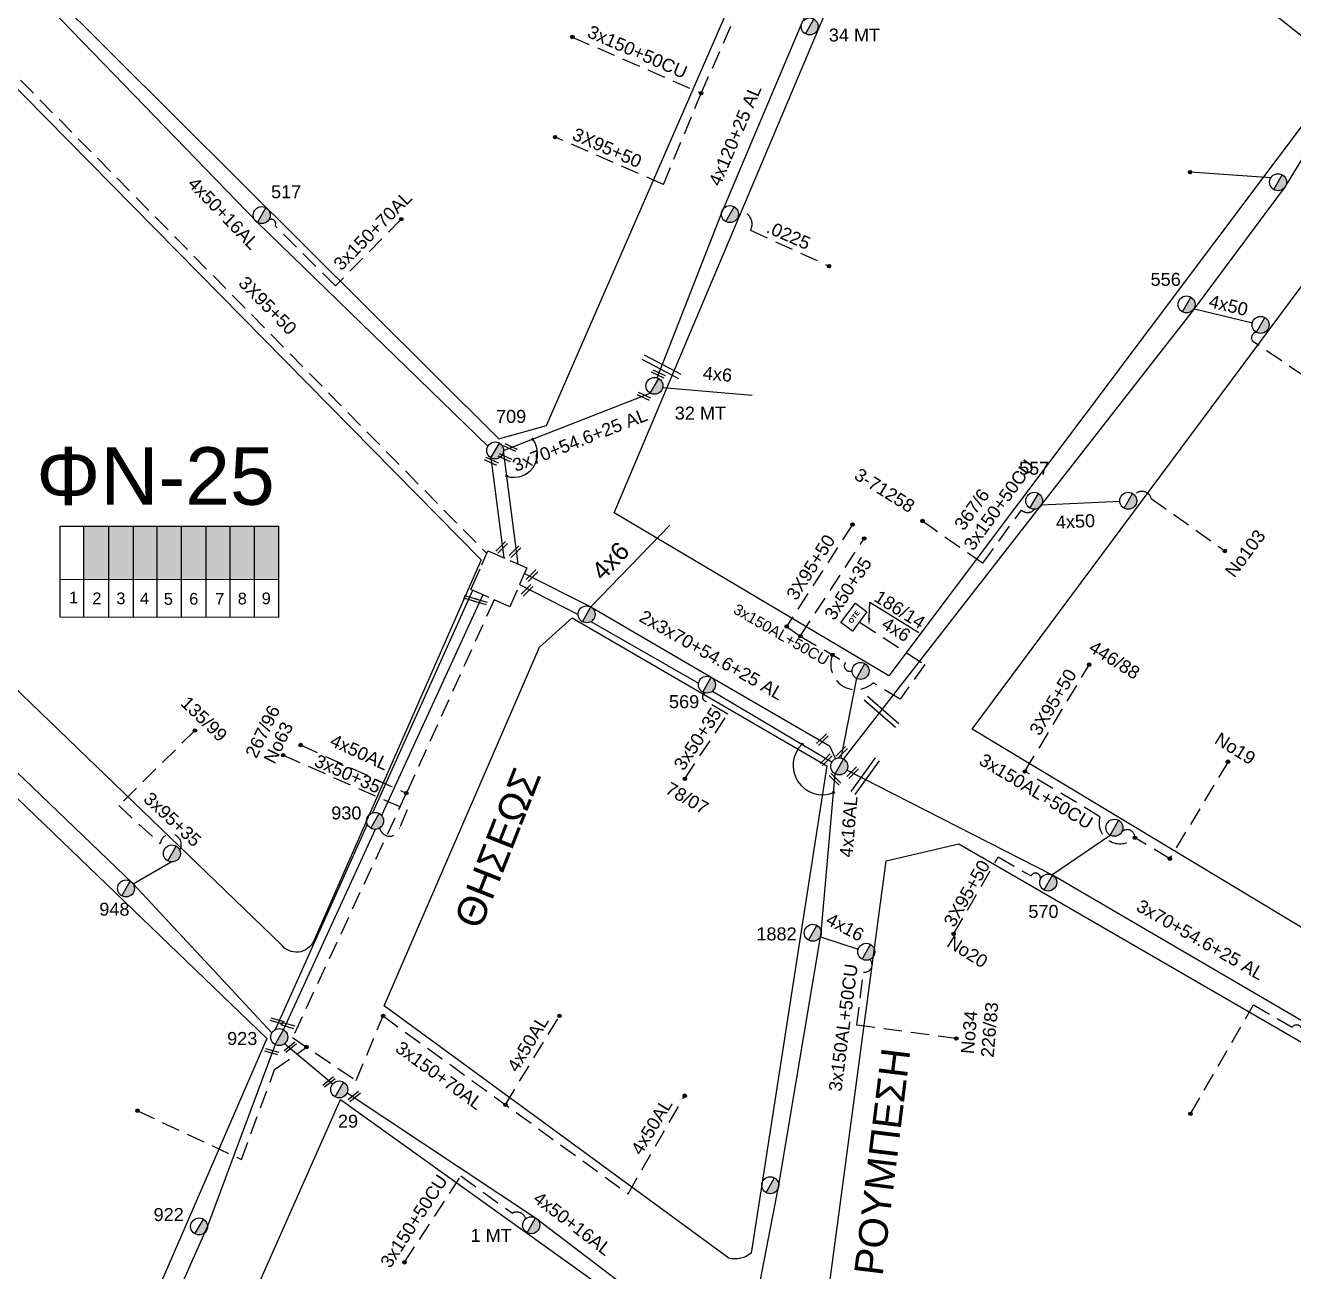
# Model space of a CAD drawing. Header units: millimetres. Extents: x 1421 to 7149, y 883 to 1925.
# Drawn here: x 5845.8 to 6022, y 1479.4 to 1652.5 of the extents above; entities that cross this region are included whole.
import ezdxf
from ezdxf import colors
from ezdxf.entities.mleader import LeaderData, LeaderLine
from ezdxf.enums import TextEntityAlignment as Align
from ezdxf.math import Vec2, Vec3

# ---------------------------------------------------------------- set-up
doc = ezdxf.new("R2010")
doc.units = ezdxf.units.MM
doc.linetypes.add('DASHED', pattern=[19.05, 12.7, -6.35])
for name, color, linetype in [('4x6', 7, 'SYN_LINE'), ('Pillar', 7, 'Continuous'), ('Pillar OTE', 7, 'Continuous'), ('Άγνωστα', 7, 'Continuous'), ('Γυμνά εναέρια ΧΤ (3Φ)   4x16AL', 7, 'Continuous'), ('Γυμνά εναέρια ΧΤ (3Φ) 4x50AL', 7, 'Continuous'), ('Γυμνά εναέρια ΧΤ και ΦΟΠ (3Φ)   4x50+16AL', 7, 'Continuous'), ('Καλωδια Χ.Τ 3x95+35', 7, 'DASHED'), ('Καλωδια Χ.Τ. 3x50+35', 7, 'Continuous'), ('Καλωδια ΧΤ  3X95+50', 7, 'Continuous'), ('Καλώδια ΧΤ   3x150+50CU', 7, 'DASHED'), ('Καλώδια ΧΤ   3x150+70AL', 7, 'DASHED'), ('Καλώδια ΧΤ   3x150AL+50CU', 7, 'DASHED'), ('Μηχανική τομή', 7, 'Continuous'), ('Περίπτερο', 7, 'Continuous'), ('Στύλος ΦΜ', 7, 'Continuous'), ('Στύλος ΦΜ @ 1', 7, 'Continuous'), ('Συνδέσεις', 7, 'Continuous'), ('Συνεστραμμένα ΧΤ   3x70+54.6+25 AL', 7, 'SYN_LINE'), ('Συνεστραμμένα ΧΤ   4x120+25 AL', 7, 'SYN_LINE'), ('Τομή', 7, 'Continuous'), ('Υπόβαθρο ΔΕΗ', 7, 'Continuous'), ('Υπόγεια Καλώδια Δικτύου ΧΤ   .15', 7, 'DASHED'), ('Υπόγεια καλώδια Παροχών ΧΤ   4x50AL', 7, 'DASHED'), ('Υπόγεια καλώδια Παροχών ΧΤ   4x6', 7, 'DASHED')]:
    doc.layers.add(name, color=color, linetype=linetype)
doc.styles.add('arial', font='ARIAL.TTF')
doc.styles.get("Standard").update_dxf_attribs({"font": 'ARIAL.TTF'})
doc.linetypes.add('SYN_LINE', pattern='A,0.5,-0.0001,["/\\/\\/\\/",Standard,S=0.1,R=0,X=0,Y=-0.05],-0.25', length=0.7501)

# ---------------------------------------------------------------- blocks, each defined once
blk = doc.blocks.new('ΥΠΑΡΧΩΝ ΤΣΙΜΕΝΤΕΝΙΟΣ ΣΤΥΛΟΣ')
at = {"layer": 'Στύλος ΦΜ'}
blk.add_hatch(color=256, dxfattribs=at).paths.add_polyline_path([(-1.29, -2.28, 0.574793), (2.62, 0, 0.268822), (1.3, 2.27)])
blk.add_line((-1.29, -2.28), (1.3, 2.27), dxfattribs=at)
blk.add_circle((0, 0), 2.62, dxfattribs=at)
at = {"layer": 'Στύλος ΦΜ', "flags": 4}
for tag, p in [('ΑΡΙΘΜΟΣ', (-4.68, 8.05)), ('ΤΥΠΟΣ', (-4.91, 3.03))]:
    blk.add_attdef(tag, p, '', height=4, dxfattribs=at)
blk = doc.blocks.new('PILLAR YPOSTATHMOU')
at = {"layer": 'Περίπτερο', "ltscale": 40}
for points in [[(540.426, 2525.117), (540.426, 2526.013), (541.511, 2526.013)], [(541.816, 2526.013), (542.907, 2526.013), (542.907, 2524.949)], [(541.586, 2523.532), (540.426, 2523.532), (540.426, 2524.862)], [(542.907, 2524.593), (542.907, 2523.532), (541.917, 2523.532)]]:
    blk.add_lwpolyline(points, dxfattribs=at)
blk = doc.blocks.new('_ΣΥΝΔΕΣΗ')
at = {"layer": 'Συνδέσεις', "linetype": 'SYN_LINE', "ltscale": 40}
blk.add_hatch(color=256, dxfattribs=at).paths.add_polyline_path([(0.5, -0.01, 1), (-0.5, -0.01, 1)])
at = {"layer": 'Συνδέσεις'}
blk.add_circle((0, -0.01), 0.5, dxfattribs=at)
blk = doc.blocks.new('ΜΗΧΑΝΙΚΗ ΤΟΜΗ')
at = {"layer": 'Μηχανική τομή', "ltscale": 40}
for p, q in [((-3.67, 1.17), (3.91, 1.17)), ((3.91, -0.38), (-3.67, -0.38))]:
    blk.add_line(p, q, dxfattribs=at)
blk = doc.blocks.new('ΤΟΜΗ')
at = {"layer": 'Τομή', "ltscale": 40}
for p, q in [((10.95, 0.22), (-12.13, 0.22)), ((10.95, -2.57), (-12.13, -2.57))]:
    blk.add_line(p, q, dxfattribs=at)
blk = doc.blocks.new('PILLAR ΟΤΕ')
at = {"layer": 'Pillar OTE', "ltscale": 40}
blk.add_lwpolyline([(-3.31, 2.02), (3.39, 2.02), (3.39, -1.99), (-3.31, -1.99)], close=True, dxfattribs=at)
at = {"layer": 'Pillar OTE', "insert": (-1.81, 0.71), "char_height": 1.3575, "width": 109.961, "attachment_point": 1}
blk.add_mtext('{\\fArial|b1|i0|c161|p34;OTE}', dxfattribs=at)

msp = doc.modelspace()

# ---------------------------------------------------------------- hatches: boundary and pattern name
at = {"layer": 'Pillar', "linetype": 'DASHED', "lineweight": -3, "ltscale": 0.2}
h = msp.add_hatch(color=1, dxfattribs=at)
h.dxf.hatch_style = 1
h.paths.add_polyline_path([(5853.98, 1575.56), (5857.37, 1575.55), (5857.37, 1582.93), (5853.98, 1582.93)])
h = msp.add_hatch(color=50, dxfattribs=at)
h.dxf.hatch_style = 1
h.paths.add_polyline_path([(5857.46, 1575.56), (5860.84, 1575.56), (5860.84, 1582.93), (5857.46, 1582.93)])
h = msp.add_hatch(color=85, dxfattribs=at)
h.dxf.hatch_style = 1
h.paths.add_polyline_path([(5860.86, 1575.48), (5864.15, 1575.48), (5864.15, 1582.85), (5860.86, 1582.85)])
h = msp.add_hatch(color=151, dxfattribs=at)
h.dxf.hatch_style = 1
h.paths.add_polyline_path([(5867.54, 1582.91), (5864.16, 1582.91), (5864.16, 1575.54), (5867.54, 1575.54)])
h = msp.add_hatch(color=5, dxfattribs=at)
h.dxf.hatch_style = 1
h.paths.add_polyline_path([(5871.06, 1582.87), (5867.62, 1582.87), (5867.62, 1575.51), (5871.06, 1575.5)])
h = msp.add_hatch(color=6, dxfattribs=at)
h.dxf.hatch_style = 1
h.paths.add_polyline_path([(5874.34, 1582.91), (5870.95, 1582.91), (5870.95, 1575.53), (5874.34, 1575.52)])
h = msp.add_hatch(color=30, dxfattribs=at)
h.dxf.hatch_style = 1
h.paths.add_polyline_path([(5877.63, 1582.92), (5874.24, 1582.92), (5874.24, 1575.54), (5877.63, 1575.54)])
h = msp.add_hatch(color=62, dxfattribs=at)
h.dxf.hatch_style = 1
h.paths.add_polyline_path([(5881.01, 1582.92), (5877.63, 1582.92), (5877.63, 1575.54), (5881.01, 1575.53)])

# ---------------------------------------------------------------- linework, layer by layer
at = {"layer": '4x6', "color": 85, "lineweight": -3, "ltscale": 15}
msp.add_lwpolyline([(5934.38, 1602.22), (5946.81, 1601.12)], dxfattribs=at)
at = {"layer": '4x6', "color": 62, "lineweight": -3, "ltscale": 20}
msp.add_lwpolyline([(5924.4, 1571.71), (5935.35, 1583.08)], dxfattribs=at)
at = {"layer": 'Pillar', "lineweight": -3, "ltscale": 40}
for points in [[(5850.65, 1570.29), (5850.65, 1582.93), (5880.99, 1582.93), (5880.99, 1570.26), (5850.65, 1570.29)], [(5853.98, 1570.29), (5853.98, 1582.93)], [(5857.42, 1570.28), (5857.42, 1582.93)], [(5860.86, 1570.28), (5860.86, 1582.93)], [(5864.16, 1570.28), (5864.16, 1582.93)], [(5867.54, 1570.27), (5867.54, 1582.93)], [(5870.94, 1570.27), (5870.94, 1582.93)], [(5874.28, 1570.27), (5874.28, 1582.93)], [(5877.67, 1570.26), (5877.67, 1582.93)], [(5850.65, 1575.57), (5880.99, 1575.54)]]:
    msp.add_lwpolyline(points, dxfattribs=at)
at = {"layer": 'Γυμνά εναέρια ΧΤ (3Φ)   4x16AL', "color": 30, "lineweight": -3, "ltscale": 0.2}
msp.add_line((5956.3, 1525.88), (5961.54, 1524.18), dxfattribs=at)
msp.add_lwpolyline([(5945.63, 1466.3), (5950.5, 1491.39), (5956.4, 1526.45), (5958.33, 1548.54)], dxfattribs=at)
at = {"layer": 'Γυμνά εναέρια ΧΤ (3Φ) 4x50AL', "color": 6, "lineweight": -3, "ltscale": 0.2}
for points in [[(6008.24, 1613.12), (6016.3, 1611.17)], [(5987, 1585.88), (5997.87, 1586.4)]]:
    msp.add_lwpolyline(points, dxfattribs=at)
at = {"layer": 'Γυμνά εναέρια ΧΤ και ΦΟΠ (3Φ)   4x50+16AL', "color": 50, "lineweight": -3, "ltscale": 0.2}
for points in [[(5910.08, 1594.03), (5878.09, 1625.12), (5839.45, 1665)], [(5910.52, 1592.43), (5912.3, 1578.55)]]:
    msp.add_lwpolyline(points, dxfattribs=at)
at = {"layer": 'Γυμνά εναέρια ΧΤ και ΦΟΠ (3Φ)   4x50+16AL', "color": 6, "lineweight": -3, "ltscale": 0.2}
msp.add_lwpolyline([(5959.49, 1550.59), (5987, 1585.88), (6008.24, 1613.12), (6020.89, 1630.13), (6030.06, 1645.18)], dxfattribs=at)
at = {"layer": 'Γυμνά εναέρια ΧΤ και ΦΟΠ (3Φ)   4x50+16AL', "color": 1, "lineweight": -3, "ltscale": 0.1}
msp.add_lwpolyline([(5880.09, 1512.56), (5860.81, 1533.27), (5839.84, 1553.34), (5822.92, 1569.68), (5802.97, 1588.7), (5794.15, 1606)], dxfattribs=at)
at = {"layer": 'Γυμνά εναέρια ΧΤ και ΦΟΠ (3Φ)   4x50+16AL', "color": 151, "lineweight": -3, "ltscale": 0.1}
for points in [[(5881.85, 1511.06), (5888.54, 1505.46)], [(5890.52, 1504.24), (5916.71, 1486.84), (5944.09, 1466)]]:
    msp.add_lwpolyline(points, dxfattribs=at)
at = {"layer": 'Καλωδια Χ.Τ 3x95+35', "color": 1, "lineweight": -3, "ltscale": 0.2}
msp.add_lwpolyline([(5869.4, 1554.56), (5858.82, 1544.12), (5864.58, 1538.79, -1.270832), (5867.29, 1537.92)], format="xyb", dxfattribs=at)
at = {"layer": 'Καλωδια Χ.Τ. 3x50+35', "color": 62, "linetype": 'DASHED', "lineweight": -3, "ltscale": 0.2}
msp.add_lwpolyline([(5953.49, 1567.64), (5962.36, 1581.22)], dxfattribs=at)
msp.add_lwpolyline([(5937.45, 1547.84), (5943.41, 1556.83), (5940.44, 1558.58), (5940.44, 1558.58, -0.690839), (5940.22, 1559.78)], format="xyb", dxfattribs=at)
at = {"layer": 'Καλωδια Χ.Τ. 3x50+35', "color": 6, "linetype": 'DASHED', "lineweight": -3, "ltscale": 0.2}
msp.add_lwpolyline([(5881.65, 1551.11), (5898.9, 1543.53), (5897.82, 1541.04, -0.839368), (5895.07, 1541.01)], format="xyb", dxfattribs=at)
at = {"layer": 'Καλωδια ΧΤ  3X95+50', "color": 133, "linetype": 'DASHED', "lineweight": -3, "ltscale": 0.2}
msp.add_line((5984.69, 1548.85), (5993.62, 1563.69), dxfattribs=at)
at = {"layer": 'Καλωδια ΧΤ  3X95+50', "color": 5, "linetype": 'DASHED', "lineweight": -3, "ltscale": 0.2}
msp.add_lwpolyline([(5839.45, 1665, 0.461352), (5839.75, 1662.26), (5834.48, 1655.75), (5909.93, 1579.14, -0.019111)], format="xyb", dxfattribs=at)
at = {"layer": 'Καλωδια ΧΤ  3X95+50', "color": 50, "linetype": 'DASHED', "lineweight": -3, "ltscale": 0.2}
msp.add_lwpolyline([(5934.48, 1630.39), (5919.43, 1636.99)], dxfattribs=at)
at = {"layer": 'Καλωδια ΧΤ  3X95+50', "color": 62, "linetype": 'DASHED', "lineweight": -3, "ltscale": 0.2}
msp.add_lwpolyline([(5960.74, 1583.16), (5951.59, 1569)], dxfattribs=at)
at = {"layer": 'Καλωδια ΧΤ  3X95+50', "color": 133, "linetype": 'DASHED', "lineweight": -3, "ltscale": 0.2}
msp.add_lwpolyline([(5974.79, 1526.28), (5980.98, 1536.98), (5985.54, 1534.35, -0.920945), (5986.83, 1533.85, -0.61679)], format="xyb", dxfattribs=at)
at = {"layer": 'Καλώδια ΧΤ   3x150+50CU', "color": 50, "lineweight": -3, "ltscale": 0.2}
for points in [[(5934.48, 1630.39), (5939.73, 1643.08), (5954.66, 1676.73)], [(5921.82, 1650.88), (5939.73, 1643.08)]]:
    msp.add_lwpolyline(points, dxfattribs=at)
at = {"layer": 'Καλώδια ΧΤ   3x150+50CU', "color": 5, "linetype": 'DASHED', "lineweight": -3, "ltscale": 0.2}
msp.add_lwpolyline([(5944.83, 1626.69, -0.599243), (5946.58, 1624.03), (5957.49, 1619.06)], format="xyb", dxfattribs=at)
at = {"layer": 'Καλώδια ΧΤ   3x150+50CU', "color": 6, "lineweight": -3, "ltscale": 0.2}
msp.add_lwpolyline([(6026.68, 1601.61), (6016.41, 1608.56, -0.639816), (6016.86, 1609.87)], format="xyb", dxfattribs=at)
at = {"layer": 'Καλώδια ΧΤ   3x150+50CU', "color": 6, "linetype": 'DASHED', "lineweight": -3, "ltscale": 0.2}
for points in [[(5999.91, 1587.26, -0.619908), (6002.23, 1586.79), (6012.48, 1579.49)], [(5970.46, 1583.66), (5978.85, 1577.78), (5984.2, 1585.17, 0.426069), (5986.05, 1585.28)]]:
    msp.add_lwpolyline(points, format="xyb", dxfattribs=at)
at = {"layer": 'Καλώδια ΧΤ   3x150+50CU', "color": 151, "lineweight": -3, "ltscale": 0.2}
msp.add_lwpolyline([(5898.5, 1480.68), (5906.34, 1492.67), (5913.5, 1487.51, -0.463847), (5915.36, 1486.72)], format="xyb", dxfattribs=at)
at = {"layer": 'Καλώδια ΧΤ   3x150+70AL', "color": 50, "lineweight": -3, "ltscale": 0.2}
msp.add_lwpolyline([(5898.06, 1625.57), (5888.9, 1616.33), (5880.54, 1624.65, 0.833966), (5879.59, 1625.41, 1.816647)], format="xyb", dxfattribs=at)
at = {"layer": 'Καλώδια ΧΤ   3x150+70AL', "color": 6, "lineweight": -3, "ltscale": 0.2}
for points in [[(5895.53, 1514.9), (5929.56, 1490.21)], [(5861.41, 1501.73), (5875.86, 1494.97), (5880.47, 1507.44), (5884.88, 1510.58)]]:
    msp.add_lwpolyline(points, dxfattribs=at)
at = {"layer": 'Καλώδια ΧΤ   3x150AL+50CU', "color": 62, "lineweight": -3, "ltscale": 0.2}
msp.add_lwpolyline([(5951.59, 1569), (5953.49, 1567.64), (5959.8, 1564.01, 0.857139), (5960.69, 1562.87)], format="xyb", dxfattribs=at)
at = {"layer": 'Καλώδια ΧΤ   3x150AL+50CU', "color": 133, "lineweight": -3, "ltscale": 0.2}
for points in [[(5999.96, 1539.66, -0.779477), (5995.12, 1542.57), (5984.69, 1548.85)], [(6012.91, 1550.21), (6004.81, 1536.74), (5999.96, 1539.66, 0.723656), (5998.1, 1540.4)], [(6007.7, 1501.31), (6016.46, 1516.44), (6021.81, 1513.34, -0.80533), (6023.18, 1512.7, 0.175937)]]:
    msp.add_lwpolyline(points, format="xyb", dxfattribs=at)
at = {"layer": 'Καλώδια ΧΤ   3x150AL+50CU', "color": 133, "linetype": 'SYN_LINE', "lineweight": -3, "ltscale": 10}
msp.add_lwpolyline([(5988.41, 1534.51), (5996.54, 1540.03)], dxfattribs=at)
at = {"layer": 'Καλώδια ΧΤ   3x150AL+50CU', "color": 30, "lineweight": -3, "ltscale": 0.2}
msp.add_lwpolyline([(5975.16, 1511.76), (5961.33, 1513.61), (5962.29, 1520.98, 0.711387), (5963.16, 1522.75)], format="xyb", dxfattribs=at)
at = {"layer": 'Συνεστραμμένα ΧΤ   3x70+54.6+25 AL', "color": 6, "lineweight": -3, "ltscale": 10}
msp.add_lwpolyline([(6018.84, 1631.3), (6007.64, 1632.1)], dxfattribs=at)
at = {"layer": 'Συνεστραμμένα ΧΤ   3x70+54.6+25 AL', "color": 85, "lineweight": -3, "ltscale": 20}
msp.add_lwpolyline([(5914.3, 1577.67), (5912.28, 1593.45), (5932.64, 1601.41)], dxfattribs=at)
at = {"layer": 'Συνεστραμμένα ΧΤ   3x70+54.6+25 AL', "color": 30, "lineweight": -3, "ltscale": 20}
msp.add_lwpolyline([(5915.16, 1576.38), (5924.4, 1571.71), (5941.1, 1561.94), (5957.54, 1552.44), (5958.38, 1550.62)], dxfattribs=at)
at = {"layer": 'Συνεστραμμένα ΧΤ   3x70+54.6+25 AL', "color": 151, "lineweight": -3, "ltscale": 20}
for points in [[(5907.96, 1574.01), (5894.07, 1543.11)], [(5893.34, 1541.5), (5880.52, 1512.99)], [(5880.53, 1510.95), (5871.16, 1485.7), (5855.18, 1449.74), (5838.42, 1417.83)]]:
    msp.add_lwpolyline(points, dxfattribs=at)
at = {"layer": 'Συνεστραμμένα ΧΤ   3x70+54.6+25 AL', "color": 206, "lineweight": -3, "ltscale": 20}
msp.add_lwpolyline([(5909.38, 1573.39), (5895.33, 1542.73)], dxfattribs=at)
at = {"layer": 'Συνεστραμμένα ΧΤ   3x70+54.6+25 AL', "color": 62, "lineweight": -3, "ltscale": 20}
for points in [[(5914.48, 1574.83), (5922.64, 1570.67)], [(5924.39, 1569.67), (5939.36, 1561.14)], [(5941.29, 1560.03), (5957.9, 1550.17)]]:
    msp.add_lwpolyline(points, dxfattribs=at)
at = {"layer": 'Συνεστραμμένα ΧΤ   3x70+54.6+25 AL', "color": 62, "lineweight": -3, "ltscale": 10}
msp.add_lwpolyline([(5961.28, 1561.8), (5959.12, 1550.73)], dxfattribs=at)
at = {"layer": 'Συνεστραμμένα ΧΤ   3x70+54.6+25 AL', "color": 133, "linetype": 'SYN_LINE', "lineweight": -3, "ltscale": 20}
msp.add_lwpolyline([(6045.8, 1499.83), (6024.84, 1513.23), (5988.51, 1534.45), (5959.96, 1549.03)], dxfattribs=at)
at = {"layer": 'Συνεστραμμένα ΧΤ   3x70+54.6+25 AL', "color": 1, "lineweight": -3, "ltscale": 20}
for points in [[(5894.45, 1540.81), (5881.7, 1513)], [(5860.81, 1533.27), (5866.08, 1536.31)]]:
    msp.add_lwpolyline(points, dxfattribs=at)
at = {"layer": 'Συνεστραμμένα ΧΤ   4x120+25 AL', "color": 5, "lineweight": -3, "ltscale": 20}
msp.add_lwpolyline([(5933.61, 1603.54), (5942.55, 1626.39), (5953.66, 1652.65), (5963.81, 1674.48)], dxfattribs=at)
at = {"layer": 'Υπόβαθρο ΔΕΗ', "lineweight": -3, "ltscale": 0.2}
for points in [[(5911.62, 1595.08), (5918.24, 1596.94), (5962.65, 1698.8, 0.394263), (5960.36, 1705.26), (5925.79, 1752.06), (5921.57, 1752.44), (5848.78, 1657.61), (5911.62, 1595.08)], [(5909.16, 1578.27), (5885.89, 1525.32, -0.580116), (5881.37, 1524.84), (5802.87, 1600.45), (5839.59, 1648.83), (5909.16, 1578.27)], [(5946.65, 1481.95, -0.241216), (5943.57, 1481.26), (5895.68, 1516.29), (5917.24, 1566.13), (5921.82, 1570.2), (5957.17, 1549.63), (5946.65, 1481.95)]]:
    msp.add_lwpolyline(points, format="xyb", dxfattribs=at)
for points in [[(5965.77, 1562.15), (5927.65, 1584.78), (5970.02, 1685.12), (5977.8, 1687.09), (6029.03, 1646.39), (5965.77, 1562.15)], [(5977.35, 1554.73), (6039.61, 1638.42), (6100.97, 1590.26), (6051.98, 1509.82), (5977.35, 1554.73)], [(5747.31, 1527.97), (5796.48, 1591.48), (5879.38, 1511.79), (5845.95, 1434.65), (5839.54, 1433.19), (5747.31, 1527.97)], [(6044.9, 1498.68), (6015.53, 1429.53), (5956.79, 1472.03), (5965.4, 1536.46), (5975.52, 1538.82), (6044.9, 1498.68)], [(5930.37, 1383.47), (5854.79, 1424.71), (5889.6, 1503.28), (5943.68, 1464.56), (5930.37, 1383.47)]]:
    msp.add_lwpolyline(points, dxfattribs=at)
at = {"layer": 'Υπόβαθρο ΔΕΗ', "lineweight": -3}
for centre, radius, start, end in [((5913.71, 1593.01), 3.29, 252.5803, 37.7991), ((5956.57, 1549.71), 4.08, 134.0238, 292.1947)]:
    msp.add_arc(centre, radius, start, end, dxfattribs=at)
at = {"layer": 'Υπόγεια Καλώδια Δικτύου ΧΤ   .15', "color": 6, "lineweight": -3, "ltscale": 0.2}
msp.add_lwpolyline([(5910.97, 1572.69), (5898.76, 1545.84), (5882.94, 1511.89), (5891.8, 1505.93), (5895.53, 1514.9)], dxfattribs=at)
at = {"layer": 'Υπόγεια καλώδια Παροχών ΧΤ   4x50AL', "color": 6, "lineweight": -3, "ltscale": 0.2}
for points in [[(5884.07, 1552.54), (5898.76, 1545.84)], [(5912.52, 1502.57), (5920.04, 1514.9)], [(5929.56, 1490.21), (5937.44, 1503.83)]]:
    msp.add_lwpolyline(points, dxfattribs=at)
at = {"layer": 'Υπόγεια καλώδια Παροχών ΧΤ   4x6', "color": 62, "lineweight": -3, "ltscale": 0.2}
msp.add_lwpolyline([(5961.8, 1569.57), (5970.77, 1563.72), (5967.38, 1558.91), (5963.61, 1561.18, -0.806239), (5957.97, 1565.06)], format="xyb", dxfattribs=at)

# ---------------------------------------------------------------- block references
at = {"lineweight": -3, "xscale": 2.374466780193768, "yscale": 2.374466780193768, "zscale": 2.374466780193768, "rotation": 336.2708118585269}
msp.add_blockref('PILLAR YPOSTATHMOU', (2321.71, -3394.96), dxfattribs=at)
at = {"layer": 'Pillar OTE', "xscale": 0.5, "yscale": 0.5, "zscale": 0.5, "rotation": 53}
msp.add_blockref('PILLAR ΟΤΕ', (5960.94, 1570.27), dxfattribs=at)
at = {"layer": 'Μηχανική τομή', "lineweight": -3}
for p, xscale, yscale, zscale, rotation in [((5933.85, 1604.16), 0.249999999997282, 0.249999999997282, 0.249999999997282, 155.1788894390162), ((5931.82, 1601.04), 0.249999999997282, 0.249999999997282, 0.249999999997282, 155.1788894390162), ((5912.51, 1592.52), 0.249999999997282, 0.249999999997282, 0.249999999997282, 155.1788894390162), ((5913.27, 1593.94), 0.249999999997282, 0.249999999997282, 0.249999999997282, 155.1788894390162), ((5910.64, 1592.02), 0.249999999997282, 0.249999999997282, 0.249999999997282, 155.1788894390162), ((5912.07, 1579.92), 0.2499999999974698, 0.2499999999974698, 0.2499999999974698, 44.78147338718721), ((5913.91, 1579.29), 0.2499999999974698, 0.2499999999974698, 0.2499999999974698, 44.78147338718721), ((5916.25, 1575.98), 0.2499999999974698, 0.2499999999974698, 0.2499999999974698, 44.78147338718721), ((5915.57, 1573.94), 0.2499999999974698, 0.2499999999974698, 0.2499999999974698, 44.78147338718721), ((5907.61, 1572.77), 0.2499999999976689, 0.2499999999976689, 0.2499999999976689, 344.1580987305092), ((5908.98, 1572.36), 0.2499999999976689, 0.2499999999976689, 0.2499999999976689, 344.1580987305092), ((5956.62, 1553.17), 0.2499999999974698, 0.2499999999974698, 0.2499999999974698, 44.78147338718721), ((5959.3, 1551.41), 0.2499999999974698, 0.2499999999974698, 0.2499999999974698, 44.78147338718721), ((5957.14, 1550.42), 0.2499999999974698, 0.2499999999974698, 0.2499999999974698, 44.78147338718721), ((5960.8, 1548.6), 0.2499999999974698, 0.2499999999974698, 0.2499999999974698, 44.78147338718721), ((5958.41, 1547.82), 0.2499999999969751, 0.2499999999969751, 0.2499999999969751, 136.147083337158), ((5880.75, 1514.1), 0.2499999999976689, 0.2499999999976689, 0.2499999999976689, 344.1580987305092), ((5882.24, 1513.49), 0.2499999999976689, 0.2499999999976689, 0.2499999999976689, 344.1580987305092), ((5880, 1509.85), 0.2499999999976689, 0.2499999999976689, 0.2499999999976689, 344.1580987305092), ((5882.68, 1510.47), 0.2499999999979674, 0.2499999999979674, 0.2499999999979674, 38.91934784076685), ((5888.05, 1505.64), 0.2499999999979674, 0.2499999999979674, 0.2499999999979674, 38.91934784076685), ((5891.56, 1503.63), 0.2499999999979674, 0.2499999999979674, 0.2499999999979674, 38.91934784076685)]:
    msp.add_blockref('ΜΗΧΑΝΙΚΗ ΤΟΜΗ', p, dxfattribs=dict(at, xscale=xscale, yscale=yscale, zscale=zscale, rotation=rotation))
at = {"layer": 'Στύλος ΦΜ @ 1', "lineweight": -3, "ltscale": 40}
ref = msp.add_blockref('ΥΠΑΡΧΩΝ ΤΣΙΜΕΝΤΕΝΙΟΣ ΣΤΥΛΟΣ', (5954.79, 1652.35), dxfattribs=dict(at, xscale=0.4499999999998181, yscale=0.4499999999998181, zscale=0.4499999999998181))
ref.add_attrib('ΑΡΙΘΜΟΣ', '34 MT', (5957.45, 1650.26), dxfattribs={"layer": 'Στύλος ΦΜ', "height": 1.8, "flags": 4})
at = {"layer": 'Στύλος ΦΜ @ 1', "lineweight": -3, "ltscale": 40, "xscale": 0.4499999999998181, "yscale": 0.4499999999998181, "zscale": 0.4499999999998181}
for p in [(6019.86, 1630.71), (5943.72, 1626.29), (6017.44, 1610.9), (5999.05, 1586.46), (5923.81, 1570.69), (5961.86, 1562.82), (5958.91, 1549.57), (5997.12, 1541.05), (5866.2, 1537.48), (5962.66, 1523.81), (5949.32, 1491.39)]:
    msp.add_blockref('ΥΠΑΡΧΩΝ ΤΣΙΜΕΝΤΕΝΙΟΣ ΣΤΥΛΟΣ', p, dxfattribs=at)
at = {"layer": 'Στύλος ΦΜ @ 1', "lineweight": -3, "ltscale": 40}
ref = msp.add_blockref('ΥΠΑΡΧΩΝ ΤΣΙΜΕΝΤΕΝΙΟΣ ΣΤΥΛΟΣ', (5878.67, 1626.15), dxfattribs=dict(at, xscale=0.4499999999998181, yscale=0.4499999999998181, zscale=0.4499999999998181))
ref.add_attrib('ΑΡΙΘΜΟΣ', '517', (5879.97, 1628.49), dxfattribs={"layer": 'Στύλος ΦΜ', "height": 1.8, "flags": 4})
ref = msp.add_blockref('ΥΠΑΡΧΩΝ ΤΣΙΜΕΝΤΕΝΙΟΣ ΣΤΥΛΟΣ', (6007.15, 1613.74), dxfattribs=dict(at, xscale=0.4499999999998181, yscale=0.4499999999998181, zscale=0.4499999999998181))
ref.add_attrib('ΑΡΙΘΜΟΣ', '556', (6002.15, 1616.32), dxfattribs={"layer": 'Στύλος ΦΜ', "height": 1.8, "flags": 4})
ref = msp.add_blockref('ΥΠΑΡΧΩΝ ΤΣΙΜΕΝΤΕΝΙΟΣ ΣΤΥΛΟΣ', (5933.23, 1602.43), dxfattribs=dict(at, xscale=0.4499999999998181, yscale=0.4499999999998181, zscale=0.4499999999998181))
ref.add_attrib('ΑΡΙΘΜΟΣ', '32 MT', (5936.05, 1597.74), dxfattribs={"layer": 'Στύλος ΦΜ', "height": 1.8, "flags": 4})
ref = msp.add_blockref('ΥΠΑΡΧΩΝ ΤΣΙΜΕΝΤΕΝΙΟΣ ΣΤΥΛΟΣ', (5911.1, 1593.45), dxfattribs=dict(at, xscale=0.4499999999998181, yscale=0.4499999999998181, zscale=0.4499999999998181))
ref.add_attrib('ΑΡΙΘΜΟΣ', '709', (5911.22, 1597.28), dxfattribs={"layer": 'Στύλος ΦΜ', "height": 1.8, "flags": 4})
ref = msp.add_blockref('ΥΠΑΡΧΩΝ ΤΣΙΜΕΝΤΕΝΙΟΣ ΣΤΥΛΟΣ', (5985.98, 1586.46), dxfattribs=dict(at, xscale=0.4499999999998181, yscale=0.4499999999998181, zscale=0.4499999999998181))
ref.add_attrib('ΑΡΙΘΜΟΣ', '557', (5983.88, 1590.08), dxfattribs={"layer": 'Στύλος ΦΜ', "height": 1.8, "flags": 4})
ref = msp.add_blockref('ΥΠΑΡΧΩΝ ΤΣΙΜΕΝΤΕΝΙΟΣ ΣΤΥΛΟΣ', (5940.52, 1560.92), dxfattribs=dict(at, xscale=0.4499999999998181, yscale=0.4499999999998181, zscale=0.4499999999998181))
ref.add_attrib('ΑΡΙΘΜΟΣ', '569', (5935.25, 1557.66), dxfattribs={"layer": 'Στύλος ΦΜ', "height": 1.8, "flags": 4})
ref = msp.add_blockref('ΥΠΑΡΧΩΝ ΤΣΙΜΕΝΤΕΝΙΟΣ ΣΤΥΛΟΣ', (5894.42, 1541.99), dxfattribs=dict(at, xscale=0.4499999999998181, yscale=0.4499999999998181, zscale=0.4499999999998181))
ref.add_attrib('ΑΡΙΘΜΟΣ', '930', (5888.33, 1542.2), dxfattribs={"layer": 'Στύλος ΦΜ', "height": 1.8, "flags": 4})
ref = msp.add_blockref('ΥΠΑΡΧΩΝ ΤΣΙΜΕΝΤΕΝΙΟΣ ΣΤΥΛΟΣ', (5987.93, 1533.43), dxfattribs=dict(at, xscale=0.4499999999998181, yscale=0.4499999999998181, zscale=0.4499999999998181))
ref.add_attrib('ΑΡΙΘΜΟΣ', '570', (5985.17, 1528.52), dxfattribs={"layer": 'Στύλος ΦΜ', "height": 1.8, "flags": 4})
ref = msp.add_blockref('ΥΠΑΡΧΩΝ ΤΣΙΜΕΝΤΕΝΙΟΣ ΣΤΥΛΟΣ', (5859.82, 1532.62), dxfattribs=dict(at, xscale=0.4499999999998181, yscale=0.4499999999998181, zscale=0.4499999999998181))
ref.add_attrib('ΑΡΙΘΜΟΣ', '948', (5856.11, 1528.83), dxfattribs={"layer": 'Στύλος ΦΜ', "height": 1.8, "flags": 4})
ref = msp.add_blockref('ΥΠΑΡΧΩΝ ΤΣΙΜΕΝΤΕΝΙΟΣ ΣΤΥΛΟΣ', (5955.22, 1526.45), dxfattribs=dict(at, xscale=0.4499999999998181, yscale=0.4499999999998181, zscale=0.4499999999998181))
ref.add_attrib('ΑΡΙΘΜΟΣ', '1882', (5947.39, 1525.4), dxfattribs={"layer": 'Στύλος ΦΜ', "height": 1.8, "flags": 4})
ref = msp.add_blockref('ΥΠΑΡΧΩΝ ΤΣΙΜΕΝΤΕΝΙΟΣ ΣΤΥΛΟΣ', (5881.11, 1511.97), dxfattribs=dict(at, xscale=0.4499999999998181, yscale=0.4499999999998181, zscale=0.4499999999998181))
ref.add_attrib('ΑΡΙΘΜΟΣ', '923', (5873.87, 1510.87), dxfattribs={"layer": 'Στύλος ΦΜ', "height": 1.8, "flags": 4})
ref = msp.add_blockref('ΥΠΑΡΧΩΝ ΤΣΙΜΕΝΤΕΝΙΟΣ ΣΤΥΛΟΣ', (5889.44, 1504.7), dxfattribs=dict(at, xscale=0.4499999999998181, yscale=0.4499999999998181, zscale=0.4499999999998181))
ref.add_attrib('ΑΡΙΘΜΟΣ', '29', (5889.26, 1499.38), dxfattribs={"layer": 'Στύλος ΦΜ', "height": 1.8, "flags": 4})
ref = msp.add_blockref('ΥΠΑΡΧΩΝ ΤΣΙΜΕΝΤΕΝΙΟΣ ΣΤΥΛΟΣ', (5869.98, 1485.66), dxfattribs=dict(at, xscale=0.4499999999998181, yscale=0.4499999999998181, zscale=0.4499999999998181))
ref.add_attrib('ΑΡΙΘΜΟΣ', '922', (5863.65, 1486.41), dxfattribs={"layer": 'Στύλος ΦΜ', "height": 1.8, "flags": 4})
ref = msp.add_blockref('ΥΠΑΡΧΩΝ ΤΣΙΜΕΝΤΕΝΙΟΣ ΣΤΥΛΟΣ', (5916.12, 1485.82), dxfattribs=dict(at, xscale=0.4499999999998181, yscale=0.4499999999998181, zscale=0.4499999999998181))
ref.add_attrib('ΑΡΙΘΜΟΣ', '1 MT', (5907.68, 1483.52), dxfattribs={"layer": 'Στύλος ΦΜ', "height": 1.8, "flags": 4})
at = {"layer": 'Συνδέσεις', "lineweight": -3}
for p, xscale, yscale, zscale in [((5921.82, 1650.89), 0.4777242751392805, 0.4777242751392805, 0.4777242751392805), ((5939.73, 1643.08), 0.4777242751392805, 0.4777242751392805, 0.4777242751392805), ((5919.43, 1636.99), 0.4777242751392805, 0.4777242751392805, 0.4777242751392805), ((6007.64, 1632.11), 0.4777242751392805, 0.4777242751392805, 0.4777242751392805), ((5898.06, 1625.58), 0.4777242751392805, 0.4777242751392805, 0.4777242751392805), ((5957.49, 1619.06), 0.4777242751392805, 0.4777242751392805, 0.4777242751392805), ((5916.31, 1595.02), 0.25, 0.25, 0.25), ((5912.74, 1589.9), 0.25, 0.25, 0.25), ((5960.74, 1583.17), 0.4777242751392805, 0.4777242751392805, 0.4777242751392805), ((5970.46, 1583.66), 0.4777242751392805, 0.4777242751392805, 0.4777242751392805), ((5962.36, 1581.22), 0.4777242751392805, 0.4777242751392805, 0.4777242751392805), ((6012.48, 1579.49), 0.4777242751392805, 0.4777242751392805, 0.4777242751392805), ((5951.59, 1569), 0.4777242751392805, 0.4777242751392805, 0.4777242751392805), ((5953.49, 1567.65), 0.4777242751392805, 0.4777242751392805, 0.4777242751392805), ((5957.97, 1565.07), 0.4777242751392805, 0.4777242751392805, 0.4777242751392805), ((5993.62, 1563.7), 0.4777242751392805, 0.4777242751392805, 0.4777242751392805), ((5869.4, 1554.57), 0.4777242751392805, 0.4777242751392805, 0.4777242751392805), ((5884.07, 1552.54), 0.4777242751392805, 0.4777242751392805, 0.4777242751392805), ((5953.74, 1552.67), 0.25, 0.25, 0.25), ((5881.65, 1551.12), 0.4777242751392805, 0.4777242751392805, 0.4777242751392805), ((6012.91, 1550.22), 0.4777242751392805, 0.4777242751392805, 0.4777242751392805), ((5984.69, 1548.85), 0.4777242751392805, 0.4777242751392805, 0.4777242751392805), ((5937.45, 1547.84), 0.4777242751392805, 0.4777242751392805, 0.4777242751392805), ((5898.76, 1545.85), 0.4777242751392805, 0.4777242751392805, 0.4777242751392805), ((5958.11, 1545.94), 0.25, 0.25, 0.25), ((5999.96, 1539.66), 0.4777242751392805, 0.4777242751392805, 0.4777242751392805), ((6004.81, 1536.75), 0.4777242751392805, 0.4777242751392805, 0.4777242751392805), ((5974.79, 1526.29), 0.4777242751392805, 0.4777242751392805, 0.4777242751392805), ((5895.53, 1514.91), 0.4777242751392805, 0.4777242751392805, 0.4777242751392805), ((5920.04, 1514.91), 0.4777242751392805, 0.4777242751392805, 0.4777242751392805), ((5975.16, 1511.77), 0.4777242751392805, 0.4777242751392805, 0.4777242751392805), ((5884.89, 1510.59), 0.4777242751392805, 0.4777242751392805, 0.4777242751392805), ((5937.44, 1503.83), 0.4777242751392805, 0.4777242751392805, 0.4777242751392805), ((5861.41, 1501.74), 0.4777242751392805, 0.4777242751392805, 0.4777242751392805), ((5912.53, 1502.57), 0.4777242751392805, 0.4777242751392805, 0.4777242751392805), ((6007.7, 1501.31), 0.4777242751392805, 0.4777242751392805, 0.4777242751392805), ((5898.5, 1480.68), 0.4777242751392805, 0.4777242751392805, 0.4777242751392805)]:
    msp.add_blockref('_ΣΥΝΔΕΣΗ', p, dxfattribs=dict(at, xscale=xscale, yscale=yscale, zscale=zscale))
at = {"layer": 'Τομή', "lineweight": -3}
for p, xscale, yscale, zscale, rotation in [((5933.92, 1604.9), 0.2500000000001305, 0.2500000000001305, 0.2500000000001305, 152.5443382110562), ((5964.46, 1557.04), 0.2500000000001508, 0.2500000000001508, 0.2500000000001508, 138.8360408009769), ((5962.67, 1547.92), 0.250000000000151, 0.250000000000151, 0.250000000000151, 233.7669350044412)]:
    msp.add_blockref('ΤΟΜΗ', p, dxfattribs=dict(at, xscale=xscale, yscale=yscale, zscale=zscale, rotation=rotation))

# ---------------------------------------------------------------- texts
at = {"lineweight": -3, "ltscale": 40, "char_height": 4, "width": 64.8866, "attachment_point": 1, "style": 'arial'}
for s, insert, rotation in [('ΘΗΣΕΩΣ', (5905.31, 1528.2), 68.4756), ('Δ. ΡΟΥΜΠΕΣΗ', (5960.11, 1472.38), 82.9871)]:
    msp.add_mtext(s, dxfattribs=dict(at, insert=insert, rotation=rotation))
at = {"layer": 'Pillar', "lineweight": -3, "ltscale": 30, "char_height": 1.63, "width": 11.2573, "attachment_point": 1}
for s, insert in [('1', (5851.9, 1573.85)), ('2', (5855.14, 1573.72)), ('3', (5858.47, 1573.72)), ('4', (5861.77, 1573.72)), ('5', (5865.07, 1573.64)), ('6', (5868.59, 1573.66)), ('7', (5872.22, 1573.66)), ('8', (5875.34, 1573.69)), ('9', (5878.67, 1573.72))]:
    msp.add_mtext(s, dxfattribs=dict(at, insert=insert))
at = {"layer": 'Άγνωστα', "lineweight": -3, "ltscale": 0.1}
for s, height, rotation, p in [('3x150+50CU', 1.8, 336.4449, (5930.88, 1648.82)), ('4x120+25 AL', 1.8, 67.0739, (5944.42, 1637.23)), ('3X95+50', 1.8, 336.3312, (5926.66, 1635.5)), ('4x50+16AL', 1.8, 314.0962, (5873.37, 1626.4)), ('3x150+70AL', 1.8, 45.2685, (5894.09, 1623.99)), ('.0225', 1.8, 336.3312, (5951.87, 1623.36)), ('3X95+50', 1.8, 314.5645, (5879.51, 1613.59)), ('4x50', 1.8, 346.4218, (6012.98, 1613.62)), ('4x6', 1.8, 354.9317, (5941.99, 1604.06)), ('3x70+54.6+25 AL', 1.8, 21.3477, (5922.87, 1594.9)), ('3x150+50CU', 1.8, 54.1158, (5981.1, 1585.9)), ('3-71258', 1.8, 328.0159, (5965.21, 1587.92)), ('367/6', 1.8, 54.1158, (5977.31, 1585.26)), ('4x50', 1.8, 2.7731, (5991.71, 1583.6)), ('No103', 1.8, 53.1007, (6015.29, 1579.16)), ('4x6', 2.5, 46.0687, (5927.1, 1578.12)), ('3X95+50', 1.8, 57.1563, (5954.93, 1577.23)), ('3x50+35', 1.8, 56.8198, (5960.11, 1574.28)), ('186/14', 1.8, 328.0159, (5967.31, 1571.36)), ('3x150AL+50CU', 1.5, 330.0693, (5950.85, 1567.88)), ('2x3x70+54.6+25 AL', 1.8, 330.3133, (5941.17, 1565.04)), ('4x6', 1.8, 328.0159, (5966.82, 1568.6)), ('446/88', 1.8, 328.0159, (5997.15, 1564.36)), ('3X95+50', 1.8, 58.9603, (5988.58, 1558.5)), ('135/99', 1.8, 316.0034, (5870.67, 1556.16)), ('267/96', 1.8, 63.8762, (5878.8, 1554.41)), ('3x50+35', 1.8, 56.4556, (5939.22, 1553.39)), ('No63', 1.8, 63.8762, (5880.98, 1552.86)), ('No19', 1.8, 328.0159, (6013.91, 1552.05)), ('4x50AL', 1.8, 335.4862, (5892.26, 1551.55)), ('3x50+35', 1.8, 336.2671, (5890.63, 1548.54)), ('3x150AL+50CU', 1.8, 328.9603, (5986.25, 1546.12)), ('78/07', 1.8, 330.3133, (5937.77, 1545.15)), ('3x95+35', 1.8, 317.1458, (5866.28, 1542.21)), ('4x16AL', 1.8, 85.0118, (5960.19, 1541.19)), ('3X95+50', 1.8, 59.9435, (5976.61, 1531.93)), ('3x70+54.6+25 AL', 1.8, 330.3133, (6009.08, 1525.49)), ('4x16', 1.8, 332.09, (5959.72, 1527.25)), ('No20', 1.8, 328.0159, (5976.72, 1523.82)), ('3x150AL+50CU', 1.8, 82.6273, (5959.45, 1513.28)), ('No34', 1.8, 85.0118, (5976.95, 1512.63)), ('226/83', 1.8, 85.0118, (5979.78, 1512.98)), ('4x50AL', 1.8, 58.6537, (5915.64, 1511.07)), ('3x150+70AL', 1.8, 324.031, (5903.35, 1506.64)), ('4x50AL', 1.8, 58.6537, (5932.84, 1499.54)), ('3x150+50CU', 1.8, 56.8149, (5899.81, 1486.4)), ('4x50+16AL', 1.8, 322.7195, (5921.86, 1486.06))]:
    msp.add_text(s, height=height, rotation=rotation, dxfattribs=at).set_placement(p, align=Align.MIDDLE_CENTER)
at = {"layer": 'Υπόβαθρο ΔΕΗ', "lineweight": -3, "insert": (5847.34, 1593.9), "char_height": 8, "width": 84.6573, "attachment_point": 1}
msp.add_mtext('ΦN-25', dxfattribs=at)

# ---------------------------------------------------------------- leaders
at = {"layer": 'Υπόβαθρο ΔΕΗ', "lineweight": -3, "ltscale": 0.2}
ml = msp.add_multileader_mtext('Standard', dxfattribs=at)
ml.set_content('', color=256)
ml.set_leader_properties()
ml.build(insert=Vec2(0, 0))
ml.multileader.update_dxf_attribs({"arrow_head_size": 1})
ctx = ml.context
ctx.base_point, ctx.arrow_head_size, ctx.plane_origin, ctx.plane_x_axis, ctx.plane_y_axis = Vec3(5969.94, 1568.16), 1, Vec3(5963.02, 1569.18), Vec3(0.848048, -0.529919), Vec3(0.529919, 0.848048)
notes = []
notes.append((ctx, [(0, (1, 1, 0), (5963.16, 1572.4), (0.848048, -0.529919), 8, [(0, [(5963.02, 1569.18)], 0, [])])]))
ctx.mtext.insert, ctx.mtext.text_direction, ctx.mtext.rotation, ctx.mtext.flow_direction = Vec3(5972.7, 1568.79), Vec3(0.848048, -0.529919), 5.72468, 5
for ctx, leaders in notes:
    for number, flags, end, landing, length, lines in leaders:
        leader = LeaderData()
        leader.index, (leader.has_last_leader_line, leader.has_dogleg_vector, leader.attachment_direction) = number, flags
        leader.last_leader_point, leader.dogleg_vector, leader.dogleg_length = Vec3(end), Vec3(landing), length
        for number, points, colour, breaks in lines:
            line = LeaderLine()
            line.index, line.vertices, line.color, line.breaks = number, Vec3.list(points), colors.encode_raw_color(colour), breaks
            leader.lines.append(line)
        ctx.leaders.append(leader)

doc.saveas('drawing.dxf')
